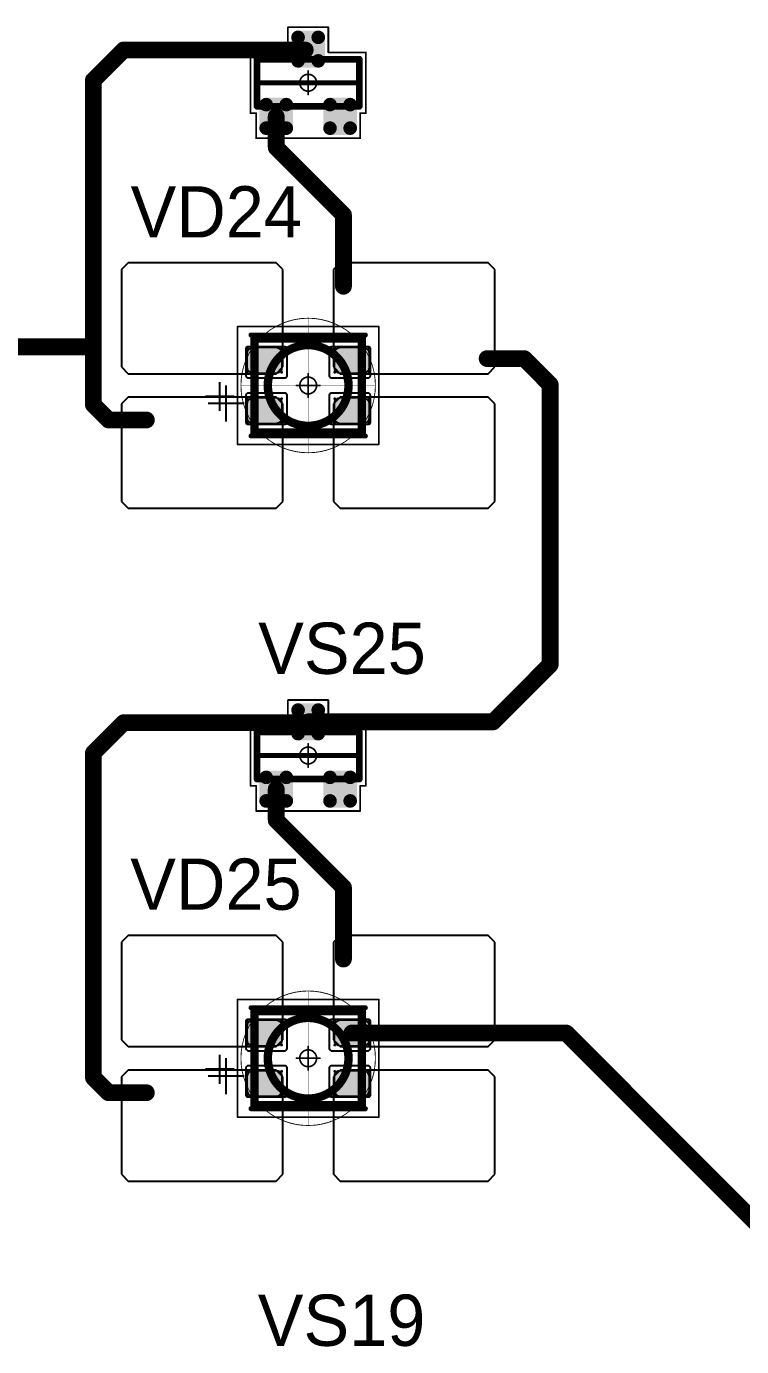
# Model space of a CAD drawing. Header units: millimetres. Extents: x 0 to 400, y 0 to 511.
# Drawn here: x 71.62 to 92.89, y 152.93 to 192.17 of the extents above; entities that cross this region are included whole.
import ezdxf

# ---------------------------------------------------------------- set-up
doc = ezdxf.new("R2010")
doc.units = ezdxf.units.MM
for name, color, linetype in [('Mechanical13', 56, 'Continuous'), ('Mechanical15', 56, 'Continuous'), ('Mechanical2', 216, 'Continuous'), ('TopLayer', 1, 'Continuous'), ('TopOverlay', 2, 'Continuous'), ('TopPaste', 8, 'Continuous'), ('TopSolder', 216, 'Continuous')]:
    doc.layers.add(name, color=color, linetype=linetype)

# ---------------------------------------------------------------- blocks, each defined once
blk = doc.blocks.new('SOT23_572')
at = {"layer": 'Mechanical13', "const_width": 0.2}
for points in [[(-0.7, 1.52), (0.7, 1.52)], [(-0.7, 1.52), (-0.7, -1.52)], [(0.7, 1.52), (0.7, -1.52)], [(-0.7, -1.52), (0.7, -1.52)]]:
    blk.add_lwpolyline(points, dxfattribs=at)
at = {"layer": 'Mechanical13', "const_width": 0.1}
for points in [[(-0.75, 1.52, 1), (-0.65, 1.52, 1)], [(-0.75, 1.52, 1), (-0.65, 1.52, 1)], [(0.65, 1.52, 1), (0.75, 1.52, 1)], [(0.65, 1.52, 1), (0.75, 1.52, 1)], [(-0.75, -1.52, 1), (-0.65, -1.52, 1)], [(-0.75, -1.52, 1), (-0.65, -1.52, 1)], [(0.65, -1.52, 1), (0.75, -1.52, 1)], [(0.65, -1.52, 1), (0.75, -1.52, 1)]]:
    blk.add_lwpolyline(points, format="xyb", close=True, dxfattribs=at)
at = {"layer": 'Mechanical15', "const_width": 0.05}
for points in [[(-1.65, 1.55), (-1.65, -1.55)], [(-1.65, 1.55), (-0.9, 1.55)], [(-0.9, 1.72), (-0.9, 1.55)], [(-0.9, 1.72), (0.9, 1.72)], [(0.9, 1.72), (0.9, 0.6)], [(0.9, 0.6), (1.65, 0.6)], [(1.65, 0.6), (1.65, -0.6)], [(-0.35, 0), (0.35, 0)], [(0, 0.35), (0, -0.35)], [(0.9, -0.6), (1.65, -0.6)], [(0.9, -0.6), (0.9, -1.72)], [(-1.65, -1.55), (-0.9, -1.55)], [(-0.9, -1.55), (-0.9, -1.72)], [(-0.9, -1.72), (0.9, -1.72)]]:
    blk.add_lwpolyline(points, dxfattribs=at)
at = {"layer": 'Mechanical15'}
for points, const_width in [([(-1.662, 1.55, 1), (-1.637, 1.55, 1)], 0.025), ([(-1.662, 1.55, 1), (-1.637, 1.55, 1)], 0.025), ([(-0.913, 1.72, 1), (-0.888, 1.72, 1)], 0.025), ([(-0.913, 1.72, 1), (-0.888, 1.72, 1)], 0.025), ([(-0.913, 1.55, 1), (-0.888, 1.55, 1)], 0.025), ([(-0.913, 1.55, 1), (-0.888, 1.55, 1)], 0.025), ([(0.888, 1.72, 1), (0.913, 1.72, 1)], 0.025), ([(0.888, 1.72, 1), (0.913, 1.72, 1)], 0.025), ([(0.888, 0.6, 1), (0.913, 0.6, 1)], 0.025), ([(0.888, 0.6, 1), (0.913, 0.6, 1)], 0.025), ([(1.637, 0.6, 1), (1.662, 0.6, 1)], 0.025), ([(1.637, 0.6, 1), (1.662, 0.6, 1)], 0.025), ([(-0.362, 0, 1), (-0.337, 0, 1)], 0.025), ([(0.25, 0, 1), (-0.25, 0, 1)], 0.05), ([(-0.262, 0, 1), (-0.238, 0, 1)], 0.025), ([(-0.012, 0.35, 1), (0.012, 0.35, 1)], 0.025), ([(0.238, 0, 1), (0.262, 0, 1)], 0.025), ([(0.337, 0, 1), (0.362, 0, 1)], 0.025), ([(-0.012, -0.35, 1), (0.012, -0.35, 1)], 0.025), ([(0.888, -0.6, 1), (0.913, -0.6, 1)], 0.025), ([(0.888, -0.6, 1), (0.913, -0.6, 1)], 0.025), ([(1.637, -0.6, 1), (1.662, -0.6, 1)], 0.025), ([(1.637, -0.6, 1), (1.662, -0.6, 1)], 0.025), ([(-1.662, -1.55, 1), (-1.637, -1.55, 1)], 0.025), ([(-1.662, -1.55, 1), (-1.637, -1.55, 1)], 0.025), ([(-0.913, -1.55, 1), (-0.888, -1.55, 1)], 0.025), ([(-0.913, -1.55, 1), (-0.888, -1.55, 1)], 0.025), ([(-0.913, -1.72, 1), (-0.888, -1.72, 1)], 0.025), ([(-0.913, -1.72, 1), (-0.888, -1.72, 1)], 0.025), ([(0.888, -1.72, 1), (0.913, -1.72, 1)], 0.025), ([(0.888, -1.72, 1), (0.913, -1.72, 1)], 0.025)]:
    blk.add_lwpolyline(points, format="xyb", close=True, dxfattribs=dict(at, const_width=const_width))
at = {"layer": 'TopLayer', "const_width": 0.1}
for points in [[(-1.4, 1.25, 1), (-1.3, 1.25, 1)], [(-0.7, 1.25, 1), (-0.6, 1.25, 1)], [(-1.4, 0.65, 1), (-1.3, 0.65, 1)], [(-0.7, 0.65, 1), (-0.6, 0.65, 1)], [(0.6, 0.3, 1), (0.7, 0.3, 1)], [(1.3, 0.3, 1), (1.4, 0.3, 1)], [(0.6, -0.3, 1), (0.7, -0.3, 1)], [(1.3, -0.3, 1), (1.4, -0.3, 1)], [(-1.4, -0.65, 1), (-1.3, -0.65, 1)], [(-0.7, -0.65, 1), (-0.6, -0.65, 1)], [(-1.4, -1.25, 1), (-1.3, -1.25, 1)], [(-0.7, -1.25, 1), (-0.6, -1.25, 1)]]:
    blk.add_lwpolyline(points, format="xyb", close=True, dxfattribs=at)
at = {"layer": 'TopLayer'}
for points in [[(-1.45, 1.25), (-1.45, 0.65), (-0.55, 1.25), (-0.55, 0.65)], [(-1.35, 1.35), (-1.35, 0.55), (-0.65, 1.35), (-0.65, 0.55)], [(0.65, 0.4), (0.65, -0.4), (1.35, 0.4), (1.35, -0.4)], [(0.55, 0.3), (0.55, -0.3), (1.45, 0.3), (1.45, -0.3)], [(-1.45, -0.65), (-1.45, -1.25), (-0.55, -0.65), (-0.55, -1.25)], [(-1.35, -0.55), (-1.35, -1.35), (-0.65, -0.55), (-0.65, -1.35)]]:
    blk.add_solid(points, dxfattribs=at)
at = {"layer": 'TopOverlay', "const_width": 0.15}
blk.add_lwpolyline([(0, 1.5), (0, -1.5)], dxfattribs=at)
at = {"layer": 'TopOverlay', "const_width": 0.075}
for points in [[(-0.038, 1.5, 1), (0.038, 1.5, 1)], [(-0.038, -1.5, 1), (0.038, -1.5, 1)]]:
    blk.add_lwpolyline(points, format="xyb", close=True, dxfattribs=at)
at = {"layer": 'TopPaste', "const_width": 0.075}
for points in [[(-1.387, 1.25, 1), (-1.313, 1.25, 1)], [(-0.687, 1.25, 1), (-0.613, 1.25, 1)], [(-1.387, 0.65, 1), (-1.313, 0.65, 1)], [(-0.687, 0.65, 1), (-0.613, 0.65, 1)], [(0.613, 0.3, 1), (0.687, 0.3, 1)], [(1.313, 0.3, 1), (1.387, 0.3, 1)], [(0.613, -0.3, 1), (0.687, -0.3, 1)], [(1.313, -0.3, 1), (1.387, -0.3, 1)], [(-1.387, -0.65, 1), (-1.313, -0.65, 1)], [(-0.687, -0.65, 1), (-0.613, -0.65, 1)], [(-1.387, -1.25, 1), (-1.313, -1.25, 1)], [(-0.687, -1.25, 1), (-0.613, -1.25, 1)]]:
    blk.add_lwpolyline(points, format="xyb", close=True, dxfattribs=at)
at = {"layer": 'TopPaste'}
for points in [[(-1.425, 1.25), (-1.425, 0.65), (-0.575, 1.25), (-0.575, 0.65)], [(-1.35, 1.325), (-1.35, 0.575), (-0.65, 1.325), (-0.65, 0.575)], [(0.575, 0.3), (0.575, -0.3), (1.425, 0.3), (1.425, -0.3)], [(0.65, 0.375), (0.65, -0.375), (1.35, 0.375), (1.35, -0.375)], [(-1.425, -0.65), (-1.425, -1.25), (-0.575, -0.65), (-0.575, -1.25)], [(-1.35, -0.575), (-1.35, -1.325), (-0.65, -0.575), (-0.65, -1.325)]]:
    blk.add_solid(points, dxfattribs=at)
at = {"layer": 'TopSolder', "const_width": 0.202}
for points in [[(-1.451, 1.25, 1), (-1.249, 1.25, 1)], [(-0.751, 1.25, 1), (-0.549, 1.25, 1)], [(-1.451, 0.65, 1), (-1.249, 0.65, 1)], [(-0.751, 0.65, 1), (-0.549, 0.65, 1)], [(0.549, 0.3, 1), (0.751, 0.3, 1)], [(1.249, 0.3, 1), (1.451, 0.3, 1)], [(0.549, -0.3, 1), (0.751, -0.3, 1)], [(1.249, -0.3, 1), (1.451, -0.3, 1)], [(-1.451, -0.65, 1), (-1.249, -0.65, 1)], [(-0.751, -0.65, 1), (-0.549, -0.65, 1)], [(-1.451, -1.25, 1), (-1.249, -1.25, 1)], [(-0.751, -1.25, 1), (-0.549, -1.25, 1)]]:
    blk.add_lwpolyline(points, format="xyb", close=True, dxfattribs=at)
at = {"layer": 'TopSolder'}
for points in [[(-1.552, 1.25), (-1.552, 0.65), (-0.448, 1.25), (-0.448, 0.65)], [(-1.35, 1.452), (-1.35, 0.448), (-0.65, 1.452), (-0.65, 0.448)], [(0.65, 0.502), (0.65, -0.502), (1.35, 0.502), (1.35, -0.502)], [(0.448, 0.3), (0.448, -0.3), (1.552, 0.3), (1.552, -0.3)], [(-1.552, -0.65), (-1.552, -1.25), (-0.448, -0.65), (-0.448, -1.25)], [(-1.35, -0.448), (-1.35, -1.452), (-0.65, -0.448), (-0.65, -1.452)]]:
    blk.add_solid(points, dxfattribs=at)
blk = doc.blocks.new('SOT23_573')
at = {"layer": 'Mechanical13', "const_width": 0.2}
for points in [[(-0.7, 1.52), (0.7, 1.52)], [(-0.7, 1.52), (-0.7, -1.52)], [(0.7, 1.52), (0.7, -1.52)], [(-0.7, -1.52), (0.7, -1.52)]]:
    blk.add_lwpolyline(points, dxfattribs=at)
at = {"layer": 'Mechanical13', "const_width": 0.1}
for points in [[(-0.75, 1.52, 1), (-0.65, 1.52, 1)], [(-0.75, 1.52, 1), (-0.65, 1.52, 1)], [(0.65, 1.52, 1), (0.75, 1.52, 1)], [(0.65, 1.52, 1), (0.75, 1.52, 1)], [(-0.75, -1.52, 1), (-0.65, -1.52, 1)], [(-0.75, -1.52, 1), (-0.65, -1.52, 1)], [(0.65, -1.52, 1), (0.75, -1.52, 1)], [(0.65, -1.52, 1), (0.75, -1.52, 1)]]:
    blk.add_lwpolyline(points, format="xyb", close=True, dxfattribs=at)
at = {"layer": 'Mechanical15', "const_width": 0.05}
for points in [[(-1.65, 1.55), (-1.65, -1.55)], [(-1.65, 1.55), (-0.9, 1.55)], [(-0.9, 1.72), (-0.9, 1.55)], [(-0.9, 1.72), (0.9, 1.72)], [(0.9, 1.72), (0.9, 0.6)], [(0.9, 0.6), (1.65, 0.6)], [(1.65, 0.6), (1.65, -0.6)], [(-0.35, 0), (0.35, 0)], [(0, 0.35), (0, -0.35)], [(0.9, -0.6), (1.65, -0.6)], [(0.9, -0.6), (0.9, -1.72)], [(-1.65, -1.55), (-0.9, -1.55)], [(-0.9, -1.55), (-0.9, -1.72)], [(-0.9, -1.72), (0.9, -1.72)]]:
    blk.add_lwpolyline(points, dxfattribs=at)
at = {"layer": 'Mechanical15'}
for points, const_width in [([(-1.662, 1.55, 1), (-1.637, 1.55, 1)], 0.025), ([(-1.662, 1.55, 1), (-1.637, 1.55, 1)], 0.025), ([(-0.913, 1.72, 1), (-0.888, 1.72, 1)], 0.025), ([(-0.913, 1.72, 1), (-0.888, 1.72, 1)], 0.025), ([(-0.913, 1.55, 1), (-0.888, 1.55, 1)], 0.025), ([(-0.913, 1.55, 1), (-0.888, 1.55, 1)], 0.025), ([(0.888, 1.72, 1), (0.913, 1.72, 1)], 0.025), ([(0.888, 1.72, 1), (0.913, 1.72, 1)], 0.025), ([(0.888, 0.6, 1), (0.913, 0.6, 1)], 0.025), ([(0.888, 0.6, 1), (0.913, 0.6, 1)], 0.025), ([(1.637, 0.6, 1), (1.662, 0.6, 1)], 0.025), ([(1.637, 0.6, 1), (1.662, 0.6, 1)], 0.025), ([(-0.362, 0, 1), (-0.337, 0, 1)], 0.025), ([(0.25, 0, 1), (-0.25, 0, 1)], 0.05), ([(-0.262, 0, 1), (-0.238, 0, 1)], 0.025), ([(-0.012, 0.35, 1), (0.012, 0.35, 1)], 0.025), ([(0.238, 0, 1), (0.262, 0, 1)], 0.025), ([(0.337, 0, 1), (0.362, 0, 1)], 0.025), ([(-0.012, -0.35, 1), (0.012, -0.35, 1)], 0.025), ([(0.888, -0.6, 1), (0.913, -0.6, 1)], 0.025), ([(0.888, -0.6, 1), (0.913, -0.6, 1)], 0.025), ([(1.637, -0.6, 1), (1.662, -0.6, 1)], 0.025), ([(1.637, -0.6, 1), (1.662, -0.6, 1)], 0.025), ([(-1.662, -1.55, 1), (-1.637, -1.55, 1)], 0.025), ([(-1.662, -1.55, 1), (-1.637, -1.55, 1)], 0.025), ([(-0.913, -1.55, 1), (-0.888, -1.55, 1)], 0.025), ([(-0.913, -1.55, 1), (-0.888, -1.55, 1)], 0.025), ([(-0.913, -1.72, 1), (-0.888, -1.72, 1)], 0.025), ([(-0.913, -1.72, 1), (-0.888, -1.72, 1)], 0.025), ([(0.888, -1.72, 1), (0.913, -1.72, 1)], 0.025), ([(0.888, -1.72, 1), (0.913, -1.72, 1)], 0.025)]:
    blk.add_lwpolyline(points, format="xyb", close=True, dxfattribs=dict(at, const_width=const_width))
at = {"layer": 'TopLayer', "const_width": 0.1}
for points in [[(-1.4, 1.25, 1), (-1.3, 1.25, 1)], [(-0.7, 1.25, 1), (-0.6, 1.25, 1)], [(-1.4, 0.65, 1), (-1.3, 0.65, 1)], [(-0.7, 0.65, 1), (-0.6, 0.65, 1)], [(0.6, 0.3, 1), (0.7, 0.3, 1)], [(1.3, 0.3, 1), (1.4, 0.3, 1)], [(0.6, -0.3, 1), (0.7, -0.3, 1)], [(1.3, -0.3, 1), (1.4, -0.3, 1)], [(-1.4, -0.65, 1), (-1.3, -0.65, 1)], [(-0.7, -0.65, 1), (-0.6, -0.65, 1)], [(-1.4, -1.25, 1), (-1.3, -1.25, 1)], [(-0.7, -1.25, 1), (-0.6, -1.25, 1)]]:
    blk.add_lwpolyline(points, format="xyb", close=True, dxfattribs=at)
at = {"layer": 'TopLayer'}
for points in [[(-1.45, 1.25), (-1.45, 0.65), (-0.55, 1.25), (-0.55, 0.65)], [(-1.35, 1.35), (-1.35, 0.55), (-0.65, 1.35), (-0.65, 0.55)], [(0.65, 0.4), (0.65, -0.4), (1.35, 0.4), (1.35, -0.4)], [(0.55, 0.3), (0.55, -0.3), (1.45, 0.3), (1.45, -0.3)], [(-1.45, -0.65), (-1.45, -1.25), (-0.55, -0.65), (-0.55, -1.25)], [(-1.35, -0.55), (-1.35, -1.35), (-0.65, -0.55), (-0.65, -1.35)]]:
    blk.add_solid(points, dxfattribs=at)
at = {"layer": 'TopOverlay', "const_width": 0.15}
blk.add_lwpolyline([(0, 1.5), (0, -1.5)], dxfattribs=at)
at = {"layer": 'TopOverlay', "const_width": 0.075}
for points in [[(-0.038, 1.5, 1), (0.038, 1.5, 1)], [(-0.038, -1.5, 1), (0.038, -1.5, 1)]]:
    blk.add_lwpolyline(points, format="xyb", close=True, dxfattribs=at)
at = {"layer": 'TopPaste', "const_width": 0.075}
for points in [[(-1.387, 1.25, 1), (-1.313, 1.25, 1)], [(-0.687, 1.25, 1), (-0.613, 1.25, 1)], [(-1.387, 0.65, 1), (-1.313, 0.65, 1)], [(-0.687, 0.65, 1), (-0.613, 0.65, 1)], [(0.613, 0.3, 1), (0.687, 0.3, 1)], [(1.313, 0.3, 1), (1.387, 0.3, 1)], [(0.613, -0.3, 1), (0.687, -0.3, 1)], [(1.313, -0.3, 1), (1.387, -0.3, 1)], [(-1.387, -0.65, 1), (-1.313, -0.65, 1)], [(-0.687, -0.65, 1), (-0.613, -0.65, 1)], [(-1.387, -1.25, 1), (-1.313, -1.25, 1)], [(-0.687, -1.25, 1), (-0.613, -1.25, 1)]]:
    blk.add_lwpolyline(points, format="xyb", close=True, dxfattribs=at)
at = {"layer": 'TopPaste'}
for points in [[(-1.425, 1.25), (-1.425, 0.65), (-0.575, 1.25), (-0.575, 0.65)], [(-1.35, 1.325), (-1.35, 0.575), (-0.65, 1.325), (-0.65, 0.575)], [(0.575, 0.3), (0.575, -0.3), (1.425, 0.3), (1.425, -0.3)], [(0.65, 0.375), (0.65, -0.375), (1.35, 0.375), (1.35, -0.375)], [(-1.425, -0.65), (-1.425, -1.25), (-0.575, -0.65), (-0.575, -1.25)], [(-1.35, -0.575), (-1.35, -1.325), (-0.65, -0.575), (-0.65, -1.325)]]:
    blk.add_solid(points, dxfattribs=at)
at = {"layer": 'TopSolder', "const_width": 0.202}
for points in [[(-1.451, 1.25, 1), (-1.249, 1.25, 1)], [(-0.751, 1.25, 1), (-0.549, 1.25, 1)], [(-1.451, 0.65, 1), (-1.249, 0.65, 1)], [(-0.751, 0.65, 1), (-0.549, 0.65, 1)], [(0.549, 0.3, 1), (0.751, 0.3, 1)], [(1.249, 0.3, 1), (1.451, 0.3, 1)], [(0.549, -0.3, 1), (0.751, -0.3, 1)], [(1.249, -0.3, 1), (1.451, -0.3, 1)], [(-1.451, -0.65, 1), (-1.249, -0.65, 1)], [(-0.751, -0.65, 1), (-0.549, -0.65, 1)], [(-1.451, -1.25, 1), (-1.249, -1.25, 1)], [(-0.751, -1.25, 1), (-0.549, -1.25, 1)]]:
    blk.add_lwpolyline(points, format="xyb", close=True, dxfattribs=at)
at = {"layer": 'TopSolder'}
for points in [[(-1.552, 1.25), (-1.552, 0.65), (-0.448, 1.25), (-0.448, 0.65)], [(-1.35, 1.452), (-1.35, 0.448), (-0.65, 1.452), (-0.65, 0.448)], [(0.65, 0.502), (0.65, -0.502), (1.35, 0.502), (1.35, -0.502)], [(0.448, 0.3), (0.448, -0.3), (1.552, 0.3), (1.552, -0.3)], [(-1.552, -0.65), (-1.552, -1.25), (-0.448, -0.65), (-0.448, -1.25)], [(-1.35, -0.448), (-1.35, -1.452), (-0.65, -0.448), (-0.65, -1.452)]]:
    blk.add_solid(points, dxfattribs=at)
blk = doc.blocks.new('E65F_776')
at = {"layer": 'Mechanical13'}
for p, q in [((2.441, 1.071), (2.441, 0)), ((1.905, 0.536), (2.976, 0.536))]:
    blk.add_line(p, q, dxfattribs=at)
at = {"layer": 'Mechanical13', "const_width": 0.25}
for points in [[(-1.6, 1.4), (-1.6, -1.4)], [(1.6, 1.4), (-1.6, 1.4)], [(1.6, 1.4), (1.6, -1.4)], [(1.6, -1.4), (-1.6, -1.4)]]:
    blk.add_lwpolyline(points, dxfattribs=at)
at = {"layer": 'Mechanical13'}
for points, const_width in [([(-1.663, 1.4, 1), (-1.538, 1.4, 1)], 0.125), ([(-1.663, 1.4, 1), (-1.538, 1.4, 1)], 0.125), ([(1.2, 0, 1), (-1.2, 0, 1)], 0.25), ([(1.537, 1.4, 1), (1.662, 1.4, 1)], 0.125), ([(1.537, 1.4, 1), (1.662, 1.4, 1)], 0.125), ([(-1.263, 0, 1), (-1.138, 0, 1)], 0.125), ([(1.137, 0, 1), (1.262, 0, 1)], 0.125), ([(-1.663, -1.4, 1), (-1.538, -1.4, 1)], 0.125), ([(-1.663, -1.4, 1), (-1.538, -1.4, 1)], 0.125), ([(1.537, -1.4, 1), (1.662, -1.4, 1)], 0.125), ([(1.537, -1.4, 1), (1.662, -1.4, 1)], 0.125)]:
    blk.add_lwpolyline(points, format="xyb", close=True, dxfattribs=dict(at, const_width=const_width))
at = {"layer": 'Mechanical15', "const_width": 0.05}
for points in [[(2.1, 1.75), (-2.1, 1.75)], [(-2.1, 1.75), (-2.1, -1.75)], [(2.1, 1.75), (2.1, -1.75)], [(0.35, 0), (-0.35, 0)], [(0.35, 0), (-0.35, 0)], [(0, 0.35), (0, -0.35)], [(0, 0.35), (0, -0.35)], [(2.1, -1.75), (-2.1, -1.75)]]:
    blk.add_lwpolyline(points, dxfattribs=at)
at = {"layer": 'Mechanical15'}
for points, const_width in [([(-2.113, 1.75, 1), (-2.088, 1.75, 1)], 0.025), ([(-2.113, 1.75, 1), (-2.088, 1.75, 1)], 0.025), ([(2.087, 1.75, 1), (2.112, 1.75, 1)], 0.025), ([(2.087, 1.75, 1), (2.112, 1.75, 1)], 0.025), ([(-0.363, 0, 1), (-0.338, 0, 1)], 0.025), ([(-0.363, 0, 1), (-0.338, 0, 1)], 0.025), ([(0.25, 0, 1), (-0.25, 0, 1)], 0.05), ([(0.25, 0, 1), (-0.25, 0, 1)], 0.05), ([(-0.263, 0, 1), (-0.238, 0, 1)], 0.025), ([(-0.263, 0, 1), (-0.238, 0, 1)], 0.025), ([(-0.013, 0.35, 1), (0.012, 0.35, 1)], 0.025), ([(-0.013, 0.35, 1), (0.012, 0.35, 1)], 0.025), ([(0.237, 0, 1), (0.262, 0, 1)], 0.025), ([(0.237, 0, 1), (0.262, 0, 1)], 0.025), ([(0.337, 0, 1), (0.362, 0, 1)], 0.025), ([(0.337, 0, 1), (0.362, 0, 1)], 0.025), ([(-0.013, -0.35, 1), (0.012, -0.35, 1)], 0.025), ([(-0.013, -0.35, 1), (0.012, -0.35, 1)], 0.025), ([(-2.113, -1.75, 1), (-2.088, -1.75, 1)], 0.025), ([(-2.113, -1.75, 1), (-2.088, -1.75, 1)], 0.025), ([(2.087, -1.75, 1), (2.112, -1.75, 1)], 0.025), ([(2.087, -1.75, 1), (2.112, -1.75, 1)], 0.025)]:
    blk.add_lwpolyline(points, format="xyb", close=True, dxfattribs=dict(at, const_width=const_width))
at = {"layer": 'TopLayer'}
for p, q in [((-5.35, 3.65), (-5.55, 3.45)), ((-0.95, 3.65), (-5.35, 3.65)), ((-5.35, 3.65), (-5.35, 3.65)), ((-0.75, 3.45), (-0.95, 3.65)), ((0.95, 3.65), (0.75, 3.45)), ((5.35, 3.65), (0.95, 3.65)), ((0.95, 3.65), (0.95, 3.65)), ((5.55, 3.45), (5.35, 3.65)), ((-5.55, 3.45), (-5.55, 3.45)), ((-5.55, 3.45), (-5.55, 0.55)), ((-0.75, 0.55), (-0.75, 3.45)), ((0.75, 3.45), (0.75, 3.45)), ((0.75, 3.45), (0.75, 0.55)), ((5.55, 0.55), (5.55, 3.45)), ((-5.55, 0.55), (-5.35, 0.35)), ((-0.95, 0.35), (-0.75, 0.55)), ((0.75, 0.55), (0.95, 0.35)), ((5.35, 0.35), (5.55, 0.55)), ((-5.35, 0.35), (-0.95, 0.35)), ((0.95, 0.35), (5.35, 0.35)), ((-5.35, -0.35), (-5.55, -0.55)), ((-0.95, -0.35), (-5.35, -0.35)), ((-5.35, -0.35), (-5.35, -0.35)), ((-0.75, -0.55), (-0.95, -0.35)), ((0.95, -0.35), (0.75, -0.55)), ((5.35, -0.35), (0.95, -0.35)), ((0.95, -0.35), (0.95, -0.35)), ((5.55, -0.55), (5.35, -0.35)), ((-5.55, -0.55), (-5.55, -0.55)), ((-5.55, -0.55), (-5.55, -3.45)), ((-0.75, -3.45), (-0.75, -0.55)), ((0.75, -0.55), (0.75, -0.55)), ((0.75, -0.55), (0.75, -3.45)), ((5.55, -3.45), (5.55, -0.55)), ((-5.55, -3.45), (-5.35, -3.65)), ((-0.95, -3.65), (-0.75, -3.45)), ((0.75, -3.45), (0.95, -3.65)), ((5.35, -3.65), (5.55, -3.45)), ((-5.35, -3.65), (-0.95, -3.65)), ((0.95, -3.65), (5.35, -3.65))]:
    blk.add_line(p, q, dxfattribs=at)
at = {"layer": 'TopLayer', "const_width": 0.04}
for points in [[(-1.83, 1.11, 1), (-1.79, 1.11, 1)], [(-0.81, 1.11, 1), (-0.77, 1.11, 1)], [(0.77, 1.11, 1), (0.81, 1.11, 1)], [(1.79, 1.11, 1), (1.83, 1.11, 1)], [(-1.83, 0.39, 1), (-1.79, 0.39, 1)], [(-0.81, 0.39, 1), (-0.77, 0.39, 1)], [(0.77, 0.39, 1), (0.81, 0.39, 1)], [(1.79, 0.39, 1), (1.83, 0.39, 1)], [(-1.83, -0.39, 1), (-1.79, -0.39, 1)], [(-0.81, -0.39, 1), (-0.77, -0.39, 1)], [(0.77, -0.39, 1), (0.81, -0.39, 1)], [(1.79, -0.39, 1), (1.83, -0.39, 1)], [(-1.83, -1.11, 1), (-1.79, -1.11, 1)], [(-0.81, -1.11, 1), (-0.77, -1.11, 1)], [(0.77, -1.11, 1), (0.81, -1.11, 1)], [(1.79, -1.11, 1), (1.83, -1.11, 1)]]:
    blk.add_lwpolyline(points, format="xyb", close=True, dxfattribs=at)
at = {"layer": 'TopLayer'}
for points in [[(-1.85, 1.11), (-1.85, 0.39), (-0.75, 1.11), (-0.75, 0.39)], [(-1.81, 1.15), (-1.81, 0.35), (-0.79, 1.15), (-0.79, 0.35)], [(0.75, 1.11), (0.75, 0.39), (1.85, 1.11), (1.85, 0.39)], [(0.79, 1.15), (0.79, 0.35), (1.81, 1.15), (1.81, 0.35)], [(-1.85, -0.39), (-1.85, -1.11), (-0.75, -0.39), (-0.75, -1.11)], [(-1.81, -0.35), (-1.81, -1.15), (-0.79, -0.35), (-0.79, -1.15)], [(0.75, -0.39), (0.75, -1.11), (1.85, -0.39), (1.85, -1.11)], [(0.79, -0.35), (0.79, -1.15), (1.81, -0.35), (1.81, -1.15)]]:
    blk.add_solid(points, dxfattribs=at)
at = {"layer": 'TopOverlay'}
for p, q in [((2.628, 0.757), (2.628, -0.1)), ((2.2, 0.328), (3.057, 0.328))]:
    blk.add_line(p, q, dxfattribs=at)
at = {"layer": 'TopOverlay', "const_width": 0.15}
for points in [[(1.7, 1.5), (-1.7, 1.5)], [(1.7, -1.5), (-1.7, -1.5)]]:
    blk.add_lwpolyline(points, dxfattribs=at)
at = {"layer": 'TopOverlay', "const_width": 0.075}
for points in [[(-1.738, 1.5, 1), (-1.663, 1.5, 1)], [(1.662, 1.5, 1), (1.737, 1.5, 1)], [(-1.738, -1.5, 1), (-1.663, -1.5, 1)], [(1.662, -1.5, 1), (1.737, -1.5, 1)]]:
    blk.add_lwpolyline(points, format="xyb", close=True, dxfattribs=at)
at = {"layer": 'TopPaste'}
for p, q in [((-1.814, 1.011), (-1.829, 0.938)), ((-1.829, 0.938), (-1.829, 0.563)), ((-1.773, 1.073), (-1.814, 1.011)), ((-1.711, 1.114), (-1.773, 1.073)), ((-1.638, 1.129), (-1.711, 1.114)), ((-0.963, 1.129), (-1.638, 1.129)), ((-0.889, 1.114), (-0.963, 1.129)), ((-0.827, 1.073), (-0.889, 1.114)), ((-0.786, 1.011), (-0.827, 1.073)), ((-0.771, 0.938), (-0.786, 1.011)), ((-0.771, 0.563), (-0.771, 0.938)), ((0.786, 1.011), (0.771, 0.938)), ((0.771, 0.938), (0.771, 0.563)), ((0.827, 1.073), (0.786, 1.011)), ((0.889, 1.114), (0.827, 1.073)), ((0.962, 1.129), (0.889, 1.114)), ((1.637, 1.129), (0.962, 1.129)), ((1.711, 1.114), (1.637, 1.129)), ((1.773, 1.073), (1.711, 1.114)), ((1.814, 1.011), (1.773, 1.073)), ((1.829, 0.938), (1.814, 1.011)), ((1.829, 0.563), (1.829, 0.938)), ((-1.829, 0.563), (-1.814, 0.489)), ((-1.814, 0.489), (-1.773, 0.427)), ((-1.773, 0.427), (-1.711, 0.386)), ((-0.889, 0.386), (-0.827, 0.427)), ((-0.827, 0.427), (-0.786, 0.489)), ((-0.786, 0.489), (-0.771, 0.563)), ((0.771, 0.563), (0.786, 0.489)), ((0.786, 0.489), (0.827, 0.427)), ((0.827, 0.427), (0.889, 0.386)), ((1.711, 0.386), (1.773, 0.427)), ((1.773, 0.427), (1.814, 0.489)), ((1.814, 0.489), (1.829, 0.563)), ((-1.711, 0.386), (-1.638, 0.371)), ((-1.638, 0.371), (-0.963, 0.371)), ((-0.963, 0.371), (-0.889, 0.386)), ((0.889, 0.386), (0.962, 0.371)), ((0.962, 0.371), (1.637, 0.371)), ((1.637, 0.371), (1.711, 0.386)), ((-1.711, -0.386), (-1.773, -0.427)), ((-1.638, -0.371), (-1.711, -0.386)), ((-0.963, -0.371), (-1.638, -0.371)), ((-0.889, -0.386), (-0.963, -0.371)), ((-0.827, -0.427), (-0.889, -0.386)), ((0.889, -0.386), (0.827, -0.427)), ((0.962, -0.371), (0.889, -0.386)), ((1.637, -0.371), (0.962, -0.371)), ((1.711, -0.386), (1.637, -0.371)), ((1.773, -0.427), (1.711, -0.386)), ((-1.814, -0.489), (-1.829, -0.563)), ((-1.829, -0.563), (-1.829, -0.938)), ((-1.773, -0.427), (-1.814, -0.489)), ((-0.786, -0.489), (-0.827, -0.427)), ((-0.771, -0.563), (-0.786, -0.489)), ((-0.771, -0.938), (-0.771, -0.563)), ((0.786, -0.489), (0.771, -0.563)), ((0.771, -0.563), (0.771, -0.938)), ((0.827, -0.427), (0.786, -0.489)), ((1.814, -0.489), (1.773, -0.427)), ((1.829, -0.563), (1.814, -0.489)), ((1.829, -0.938), (1.829, -0.563)), ((-1.829, -0.938), (-1.814, -1.011)), ((-1.814, -1.011), (-1.773, -1.073)), ((-1.773, -1.073), (-1.711, -1.114)), ((-1.711, -1.114), (-1.638, -1.129)), ((-1.638, -1.129), (-0.963, -1.129)), ((-0.963, -1.129), (-0.889, -1.114)), ((-0.889, -1.114), (-0.827, -1.073)), ((-0.827, -1.073), (-0.786, -1.011)), ((-0.786, -1.011), (-0.771, -0.938)), ((0.771, -0.938), (0.786, -1.011)), ((0.786, -1.011), (0.827, -1.073)), ((0.827, -1.073), (0.889, -1.114)), ((0.889, -1.114), (0.962, -1.129)), ((0.962, -1.129), (1.637, -1.129)), ((1.637, -1.129), (1.711, -1.114)), ((1.711, -1.114), (1.773, -1.073)), ((1.773, -1.073), (1.814, -1.011)), ((1.814, -1.011), (1.829, -0.938))]:
    blk.add_line(p, q, dxfattribs=at)
at = {"layer": 'TopSolder'}
for p, q in [((-1.842, 1.129), (-1.85, 1.111)), ((-1.85, 1.111), (-1.85, 1.101)), ((-1.85, 1.101), (-1.85, 1.101)), ((-1.85, 1.101), (-1.85, 0.301)), ((-1.828, 1.143), (-1.842, 1.129)), ((-1.81, 1.151), (-1.828, 1.143)), ((-1.8, 1.151), (-1.81, 1.151)), ((-0.7, 1.151), (-1.8, 1.151)), ((-0.685, 1.151), (-0.7, 1.151)), ((-0.7, 1.151), (-0.7, 1.151)), ((-0.658, 1.139), (-0.685, 1.151)), ((-0.636, 1.118), (-0.658, 1.139)), ((-0.625, 1.09), (-0.636, 1.118)), ((-0.625, 1.076), (-0.625, 1.09)), ((-0.625, 0.301), (-0.625, 1.076)), ((0.636, 1.118), (0.625, 1.09)), ((0.625, 1.09), (0.625, 1.076)), ((0.625, 1.076), (0.625, 1.076)), ((0.625, 1.076), (0.625, 0.301)), ((0.657, 1.139), (0.636, 1.118)), ((0.685, 1.151), (0.657, 1.139)), ((0.7, 1.151), (0.685, 1.151)), ((1.8, 1.151), (0.7, 1.151)), ((1.81, 1.151), (1.8, 1.151)), ((1.8, 1.151), (1.8, 1.151)), ((1.828, 1.143), (1.81, 1.151)), ((1.842, 1.129), (1.828, 1.143)), ((1.85, 1.111), (1.842, 1.129)), ((1.85, 1.101), (1.85, 1.111)), ((1.85, 0.301), (1.85, 1.101)), ((-1.85, 0.301), (-1.85, 0.286)), ((-1.85, 0.286), (-1.839, 0.258)), ((-1.839, 0.258), (-1.818, 0.237)), ((-1.818, 0.237), (-1.79, 0.226)), ((-1.79, 0.226), (-1.775, 0.226)), ((-1.775, 0.226), (-1.775, 0.226)), ((-1.775, 0.226), (-0.7, 0.226)), ((-0.7, 0.226), (-0.685, 0.226)), ((-0.685, 0.226), (-0.658, 0.237)), ((-0.658, 0.237), (-0.636, 0.258)), ((-0.636, 0.258), (-0.625, 0.286)), ((-0.625, 0.286), (-0.625, 0.301)), ((-0.625, 0.301), (-0.625, 0.301)), ((0.625, 0.301), (0.625, 0.286)), ((0.625, 0.286), (0.636, 0.258)), ((0.636, 0.258), (0.657, 0.237)), ((0.657, 0.237), (0.685, 0.226)), ((0.685, 0.226), (0.7, 0.226)), ((0.7, 0.226), (0.7, 0.226)), ((0.7, 0.226), (1.775, 0.226)), ((1.775, 0.226), (1.79, 0.226)), ((1.79, 0.226), (1.817, 0.237)), ((1.817, 0.237), (1.839, 0.258)), ((1.839, 0.258), (1.85, 0.286)), ((1.85, 0.286), (1.85, 0.301)), ((1.85, 0.301), (1.85, 0.301)), ((-1.839, -0.257), (-1.85, -0.285)), ((-1.85, -0.285), (-1.85, -0.299)), ((-1.85, -0.299), (-1.85, -0.299)), ((-1.85, -0.299), (-1.85, -1.099)), ((-1.818, -0.236), (-1.839, -0.257)), ((-1.79, -0.224), (-1.818, -0.236)), ((-1.775, -0.224), (-1.79, -0.224)), ((-0.7, -0.224), (-1.775, -0.224)), ((-0.685, -0.224), (-0.7, -0.224)), ((-0.7, -0.224), (-0.7, -0.224)), ((-0.658, -0.236), (-0.685, -0.224)), ((-0.636, -0.257), (-0.658, -0.236)), ((-0.625, -0.285), (-0.636, -0.257)), ((-0.625, -0.299), (-0.625, -0.285)), ((-0.625, -1.074), (-0.625, -0.299)), ((0.636, -0.257), (0.625, -0.285)), ((0.625, -0.285), (0.625, -0.299)), ((0.625, -0.299), (0.625, -0.299)), ((0.625, -0.299), (0.625, -1.074)), ((0.657, -0.236), (0.636, -0.257)), ((0.685, -0.224), (0.657, -0.236)), ((0.7, -0.224), (0.685, -0.224)), ((1.775, -0.224), (0.7, -0.224)), ((1.79, -0.224), (1.775, -0.224)), ((1.775, -0.224), (1.775, -0.224)), ((1.817, -0.236), (1.79, -0.224)), ((1.839, -0.257), (1.817, -0.236)), ((1.85, -0.285), (1.839, -0.257)), ((1.85, -0.299), (1.85, -0.285)), ((1.85, -1.099), (1.85, -0.299)), ((-1.85, -1.099), (-1.85, -1.109)), ((-1.85, -1.109), (-1.842, -1.128)), ((-1.842, -1.128), (-1.828, -1.142)), ((-1.828, -1.142), (-1.81, -1.149)), ((-1.81, -1.149), (-1.8, -1.149)), ((-1.8, -1.149), (-0.7, -1.149)), ((-1.8, -1.149), (-1.8, -1.149)), ((-0.7, -1.149), (-0.685, -1.149)), ((-0.685, -1.149), (-0.658, -1.138)), ((-0.658, -1.138), (-0.636, -1.117)), ((-0.636, -1.117), (-0.625, -1.089)), ((-0.625, -1.089), (-0.625, -1.074)), ((-0.625, -1.074), (-0.625, -1.074)), ((0.625, -1.074), (0.625, -1.089)), ((0.625, -1.089), (0.636, -1.117)), ((0.636, -1.117), (0.657, -1.138)), ((0.657, -1.138), (0.685, -1.149)), ((0.685, -1.149), (0.7, -1.149)), ((0.7, -1.149), (1.8, -1.149)), ((0.7, -1.149), (0.7, -1.149)), ((1.8, -1.149), (1.81, -1.149)), ((1.81, -1.149), (1.828, -1.142)), ((1.828, -1.142), (1.842, -1.128)), ((1.842, -1.128), (1.85, -1.109)), ((1.85, -1.109), (1.85, -1.099)), ((1.85, -1.099), (1.85, -1.099))]:
    blk.add_line(p, q, dxfattribs=at)
blk = doc.blocks.new('E65F_777')
at = {"layer": 'Mechanical13'}
for p, q in [((2.441, 1.071), (2.441, 0)), ((1.905, 0.536), (2.976, 0.536))]:
    blk.add_line(p, q, dxfattribs=at)
at = {"layer": 'Mechanical13', "const_width": 0.25}
for points in [[(-1.6, 1.4), (-1.6, -1.4)], [(1.6, 1.4), (-1.6, 1.4)], [(1.6, 1.4), (1.6, -1.4)], [(1.6, -1.4), (-1.6, -1.4)]]:
    blk.add_lwpolyline(points, dxfattribs=at)
at = {"layer": 'Mechanical13'}
for points, const_width in [([(-1.663, 1.4, 1), (-1.538, 1.4, 1)], 0.125), ([(-1.663, 1.4, 1), (-1.538, 1.4, 1)], 0.125), ([(1.2, 0, 1), (-1.2, 0, 1)], 0.25), ([(1.537, 1.4, 1), (1.662, 1.4, 1)], 0.125), ([(1.537, 1.4, 1), (1.662, 1.4, 1)], 0.125), ([(-1.263, 0, 1), (-1.138, 0, 1)], 0.125), ([(1.137, 0, 1), (1.262, 0, 1)], 0.125), ([(-1.663, -1.4, 1), (-1.538, -1.4, 1)], 0.125), ([(-1.663, -1.4, 1), (-1.538, -1.4, 1)], 0.125), ([(1.537, -1.4, 1), (1.662, -1.4, 1)], 0.125), ([(1.537, -1.4, 1), (1.662, -1.4, 1)], 0.125)]:
    blk.add_lwpolyline(points, format="xyb", close=True, dxfattribs=dict(at, const_width=const_width))
at = {"layer": 'Mechanical15', "const_width": 0.05}
for points in [[(2.1, 1.75), (-2.1, 1.75)], [(-2.1, 1.75), (-2.1, -1.75)], [(2.1, 1.75), (2.1, -1.75)], [(0.35, 0), (-0.35, 0)], [(0.35, 0), (-0.35, 0)], [(0, 0.35), (0, -0.35)], [(0, 0.35), (0, -0.35)], [(2.1, -1.75), (-2.1, -1.75)]]:
    blk.add_lwpolyline(points, dxfattribs=at)
at = {"layer": 'Mechanical15'}
for points, const_width in [([(-2.113, 1.75, 1), (-2.088, 1.75, 1)], 0.025), ([(-2.113, 1.75, 1), (-2.088, 1.75, 1)], 0.025), ([(2.087, 1.75, 1), (2.112, 1.75, 1)], 0.025), ([(2.087, 1.75, 1), (2.112, 1.75, 1)], 0.025), ([(-0.363, 0, 1), (-0.338, 0, 1)], 0.025), ([(-0.363, 0, 1), (-0.338, 0, 1)], 0.025), ([(0.25, 0, 1), (-0.25, 0, 1)], 0.05), ([(0.25, 0, 1), (-0.25, 0, 1)], 0.05), ([(-0.263, 0, 1), (-0.238, 0, 1)], 0.025), ([(-0.263, 0, 1), (-0.238, 0, 1)], 0.025), ([(-0.013, 0.35, 1), (0.012, 0.35, 1)], 0.025), ([(-0.013, 0.35, 1), (0.012, 0.35, 1)], 0.025), ([(0.237, 0, 1), (0.262, 0, 1)], 0.025), ([(0.237, 0, 1), (0.262, 0, 1)], 0.025), ([(0.337, 0, 1), (0.362, 0, 1)], 0.025), ([(0.337, 0, 1), (0.362, 0, 1)], 0.025), ([(-0.013, -0.35, 1), (0.012, -0.35, 1)], 0.025), ([(-0.013, -0.35, 1), (0.012, -0.35, 1)], 0.025), ([(-2.113, -1.75, 1), (-2.088, -1.75, 1)], 0.025), ([(-2.113, -1.75, 1), (-2.088, -1.75, 1)], 0.025), ([(2.087, -1.75, 1), (2.112, -1.75, 1)], 0.025), ([(2.087, -1.75, 1), (2.112, -1.75, 1)], 0.025)]:
    blk.add_lwpolyline(points, format="xyb", close=True, dxfattribs=dict(at, const_width=const_width))
at = {"layer": 'TopLayer'}
for p, q in [((-5.35, 3.65), (-5.55, 3.45)), ((-0.95, 3.65), (-5.35, 3.65)), ((-5.35, 3.65), (-5.35, 3.65)), ((-0.75, 3.45), (-0.95, 3.65)), ((0.95, 3.65), (0.75, 3.45)), ((5.35, 3.65), (0.95, 3.65)), ((0.95, 3.65), (0.95, 3.65)), ((5.55, 3.45), (5.35, 3.65)), ((-5.55, 3.45), (-5.55, 3.45)), ((-5.55, 3.45), (-5.55, 0.55)), ((-0.75, 0.55), (-0.75, 3.45)), ((0.75, 3.45), (0.75, 3.45)), ((0.75, 3.45), (0.75, 0.55)), ((5.55, 0.55), (5.55, 3.45)), ((-5.55, 0.55), (-5.35, 0.35)), ((-0.95, 0.35), (-0.75, 0.55)), ((0.75, 0.55), (0.95, 0.35)), ((5.35, 0.35), (5.55, 0.55)), ((-5.35, 0.35), (-0.95, 0.35)), ((0.95, 0.35), (5.35, 0.35)), ((-5.35, -0.35), (-5.55, -0.55)), ((-0.95, -0.35), (-5.35, -0.35)), ((-5.35, -0.35), (-5.35, -0.35)), ((-0.75, -0.55), (-0.95, -0.35)), ((0.95, -0.35), (0.75, -0.55)), ((5.35, -0.35), (0.95, -0.35)), ((0.95, -0.35), (0.95, -0.35)), ((5.55, -0.55), (5.35, -0.35)), ((-5.55, -0.55), (-5.55, -0.55)), ((-5.55, -0.55), (-5.55, -3.45)), ((-0.75, -3.45), (-0.75, -0.55)), ((0.75, -0.55), (0.75, -0.55)), ((0.75, -0.55), (0.75, -3.45)), ((5.55, -3.45), (5.55, -0.55)), ((-5.55, -3.45), (-5.35, -3.65)), ((-0.95, -3.65), (-0.75, -3.45)), ((0.75, -3.45), (0.95, -3.65)), ((5.35, -3.65), (5.55, -3.45)), ((-5.35, -3.65), (-0.95, -3.65)), ((0.95, -3.65), (5.35, -3.65))]:
    blk.add_line(p, q, dxfattribs=at)
at = {"layer": 'TopLayer', "const_width": 0.04}
for points in [[(-1.83, 1.11, 1), (-1.79, 1.11, 1)], [(-0.81, 1.11, 1), (-0.77, 1.11, 1)], [(0.77, 1.11, 1), (0.81, 1.11, 1)], [(1.79, 1.11, 1), (1.83, 1.11, 1)], [(-1.83, 0.39, 1), (-1.79, 0.39, 1)], [(-0.81, 0.39, 1), (-0.77, 0.39, 1)], [(0.77, 0.39, 1), (0.81, 0.39, 1)], [(1.79, 0.39, 1), (1.83, 0.39, 1)], [(-1.83, -0.39, 1), (-1.79, -0.39, 1)], [(-0.81, -0.39, 1), (-0.77, -0.39, 1)], [(0.77, -0.39, 1), (0.81, -0.39, 1)], [(1.79, -0.39, 1), (1.83, -0.39, 1)], [(-1.83, -1.11, 1), (-1.79, -1.11, 1)], [(-0.81, -1.11, 1), (-0.77, -1.11, 1)], [(0.77, -1.11, 1), (0.81, -1.11, 1)], [(1.79, -1.11, 1), (1.83, -1.11, 1)]]:
    blk.add_lwpolyline(points, format="xyb", close=True, dxfattribs=at)
at = {"layer": 'TopLayer'}
for points in [[(-1.85, 1.11), (-1.85, 0.39), (-0.75, 1.11), (-0.75, 0.39)], [(-1.81, 1.15), (-1.81, 0.35), (-0.79, 1.15), (-0.79, 0.35)], [(0.75, 1.11), (0.75, 0.39), (1.85, 1.11), (1.85, 0.39)], [(0.79, 1.15), (0.79, 0.35), (1.81, 1.15), (1.81, 0.35)], [(-1.85, -0.39), (-1.85, -1.11), (-0.75, -0.39), (-0.75, -1.11)], [(-1.81, -0.35), (-1.81, -1.15), (-0.79, -0.35), (-0.79, -1.15)], [(0.75, -0.39), (0.75, -1.11), (1.85, -0.39), (1.85, -1.11)], [(0.79, -0.35), (0.79, -1.15), (1.81, -0.35), (1.81, -1.15)]]:
    blk.add_solid(points, dxfattribs=at)
at = {"layer": 'TopOverlay'}
for p, q in [((2.628, 0.757), (2.628, -0.1)), ((2.2, 0.328), (3.057, 0.328))]:
    blk.add_line(p, q, dxfattribs=at)
at = {"layer": 'TopOverlay', "const_width": 0.15}
for points in [[(1.7, 1.5), (-1.7, 1.5)], [(1.7, -1.5), (-1.7, -1.5)]]:
    blk.add_lwpolyline(points, dxfattribs=at)
at = {"layer": 'TopOverlay', "const_width": 0.075}
for points in [[(-1.738, 1.5, 1), (-1.663, 1.5, 1)], [(1.662, 1.5, 1), (1.737, 1.5, 1)], [(-1.738, -1.5, 1), (-1.663, -1.5, 1)], [(1.662, -1.5, 1), (1.737, -1.5, 1)]]:
    blk.add_lwpolyline(points, format="xyb", close=True, dxfattribs=at)
at = {"layer": 'TopPaste'}
for p, q in [((-1.814, 1.011), (-1.829, 0.938)), ((-1.829, 0.938), (-1.829, 0.563)), ((-1.773, 1.073), (-1.814, 1.011)), ((-1.711, 1.114), (-1.773, 1.073)), ((-1.638, 1.129), (-1.711, 1.114)), ((-0.963, 1.129), (-1.638, 1.129)), ((-0.889, 1.114), (-0.963, 1.129)), ((-0.827, 1.073), (-0.889, 1.114)), ((-0.786, 1.011), (-0.827, 1.073)), ((-0.771, 0.938), (-0.786, 1.011)), ((-0.771, 0.563), (-0.771, 0.938)), ((0.786, 1.011), (0.771, 0.938)), ((0.771, 0.938), (0.771, 0.563)), ((0.827, 1.073), (0.786, 1.011)), ((0.889, 1.114), (0.827, 1.073)), ((0.962, 1.129), (0.889, 1.114)), ((1.637, 1.129), (0.962, 1.129)), ((1.711, 1.114), (1.637, 1.129)), ((1.773, 1.073), (1.711, 1.114)), ((1.814, 1.011), (1.773, 1.073)), ((1.829, 0.938), (1.814, 1.011)), ((1.829, 0.563), (1.829, 0.938)), ((-1.829, 0.563), (-1.814, 0.489)), ((-1.814, 0.489), (-1.773, 0.427)), ((-1.773, 0.427), (-1.711, 0.386)), ((-0.889, 0.386), (-0.827, 0.427)), ((-0.827, 0.427), (-0.786, 0.489)), ((-0.786, 0.489), (-0.771, 0.563)), ((0.771, 0.563), (0.786, 0.489)), ((0.786, 0.489), (0.827, 0.427)), ((0.827, 0.427), (0.889, 0.386)), ((1.711, 0.386), (1.773, 0.427)), ((1.773, 0.427), (1.814, 0.489)), ((1.814, 0.489), (1.829, 0.563)), ((-1.711, 0.386), (-1.638, 0.371)), ((-1.638, 0.371), (-0.963, 0.371)), ((-0.963, 0.371), (-0.889, 0.386)), ((0.889, 0.386), (0.962, 0.371)), ((0.962, 0.371), (1.637, 0.371)), ((1.637, 0.371), (1.711, 0.386)), ((-1.711, -0.386), (-1.773, -0.427)), ((-1.638, -0.371), (-1.711, -0.386)), ((-0.963, -0.371), (-1.638, -0.371)), ((-0.889, -0.386), (-0.963, -0.371)), ((-0.827, -0.427), (-0.889, -0.386)), ((0.889, -0.386), (0.827, -0.427)), ((0.962, -0.371), (0.889, -0.386)), ((1.637, -0.371), (0.962, -0.371)), ((1.711, -0.386), (1.637, -0.371)), ((1.773, -0.427), (1.711, -0.386)), ((-1.814, -0.489), (-1.829, -0.563)), ((-1.829, -0.563), (-1.829, -0.938)), ((-1.773, -0.427), (-1.814, -0.489)), ((-0.786, -0.489), (-0.827, -0.427)), ((-0.771, -0.563), (-0.786, -0.489)), ((-0.771, -0.938), (-0.771, -0.563)), ((0.786, -0.489), (0.771, -0.563)), ((0.771, -0.563), (0.771, -0.938)), ((0.827, -0.427), (0.786, -0.489)), ((1.814, -0.489), (1.773, -0.427)), ((1.829, -0.563), (1.814, -0.489)), ((1.829, -0.938), (1.829, -0.563)), ((-1.829, -0.938), (-1.814, -1.011)), ((-1.814, -1.011), (-1.773, -1.073)), ((-1.773, -1.073), (-1.711, -1.114)), ((-1.711, -1.114), (-1.638, -1.129)), ((-1.638, -1.129), (-0.963, -1.129)), ((-0.963, -1.129), (-0.889, -1.114)), ((-0.889, -1.114), (-0.827, -1.073)), ((-0.827, -1.073), (-0.786, -1.011)), ((-0.786, -1.011), (-0.771, -0.938)), ((0.771, -0.938), (0.786, -1.011)), ((0.786, -1.011), (0.827, -1.073)), ((0.827, -1.073), (0.889, -1.114)), ((0.889, -1.114), (0.962, -1.129)), ((0.962, -1.129), (1.637, -1.129)), ((1.637, -1.129), (1.711, -1.114)), ((1.711, -1.114), (1.773, -1.073)), ((1.773, -1.073), (1.814, -1.011)), ((1.814, -1.011), (1.829, -0.938))]:
    blk.add_line(p, q, dxfattribs=at)
at = {"layer": 'TopSolder'}
for p, q in [((-1.842, 1.129), (-1.85, 1.111)), ((-1.85, 1.111), (-1.85, 1.101)), ((-1.85, 1.101), (-1.85, 1.101)), ((-1.85, 1.101), (-1.85, 0.301)), ((-1.828, 1.143), (-1.842, 1.129)), ((-1.81, 1.151), (-1.828, 1.143)), ((-1.8, 1.151), (-1.81, 1.151)), ((-0.7, 1.151), (-1.8, 1.151)), ((-0.685, 1.151), (-0.7, 1.151)), ((-0.7, 1.151), (-0.7, 1.151)), ((-0.658, 1.139), (-0.685, 1.151)), ((-0.636, 1.118), (-0.658, 1.139)), ((-0.625, 1.09), (-0.636, 1.118)), ((-0.625, 1.076), (-0.625, 1.09)), ((-0.625, 0.301), (-0.625, 1.076)), ((0.636, 1.118), (0.625, 1.09)), ((0.625, 1.09), (0.625, 1.076)), ((0.625, 1.076), (0.625, 1.076)), ((0.625, 1.076), (0.625, 0.301)), ((0.657, 1.139), (0.636, 1.118)), ((0.685, 1.151), (0.657, 1.139)), ((0.7, 1.151), (0.685, 1.151)), ((1.8, 1.151), (0.7, 1.151)), ((1.81, 1.151), (1.8, 1.151)), ((1.8, 1.151), (1.8, 1.151)), ((1.828, 1.143), (1.81, 1.151)), ((1.842, 1.129), (1.828, 1.143)), ((1.85, 1.111), (1.842, 1.129)), ((1.85, 1.101), (1.85, 1.111)), ((1.85, 0.301), (1.85, 1.101)), ((-1.85, 0.301), (-1.85, 0.286)), ((-1.85, 0.286), (-1.839, 0.258)), ((-1.839, 0.258), (-1.818, 0.237)), ((-1.818, 0.237), (-1.79, 0.226)), ((-1.79, 0.226), (-1.775, 0.226)), ((-1.775, 0.226), (-1.775, 0.226)), ((-1.775, 0.226), (-0.7, 0.226)), ((-0.7, 0.226), (-0.685, 0.226)), ((-0.685, 0.226), (-0.658, 0.237)), ((-0.658, 0.237), (-0.636, 0.258)), ((-0.636, 0.258), (-0.625, 0.286)), ((-0.625, 0.286), (-0.625, 0.301)), ((-0.625, 0.301), (-0.625, 0.301)), ((0.625, 0.301), (0.625, 0.286)), ((0.625, 0.286), (0.636, 0.258)), ((0.636, 0.258), (0.657, 0.237)), ((0.657, 0.237), (0.685, 0.226)), ((0.685, 0.226), (0.7, 0.226)), ((0.7, 0.226), (0.7, 0.226)), ((0.7, 0.226), (1.775, 0.226)), ((1.775, 0.226), (1.79, 0.226)), ((1.79, 0.226), (1.817, 0.237)), ((1.817, 0.237), (1.839, 0.258)), ((1.839, 0.258), (1.85, 0.286)), ((1.85, 0.286), (1.85, 0.301)), ((1.85, 0.301), (1.85, 0.301)), ((-1.839, -0.257), (-1.85, -0.285)), ((-1.85, -0.285), (-1.85, -0.299)), ((-1.85, -0.299), (-1.85, -0.299)), ((-1.85, -0.299), (-1.85, -1.099)), ((-1.818, -0.236), (-1.839, -0.257)), ((-1.79, -0.224), (-1.818, -0.236)), ((-1.775, -0.224), (-1.79, -0.224)), ((-0.7, -0.224), (-1.775, -0.224)), ((-0.685, -0.224), (-0.7, -0.224)), ((-0.7, -0.224), (-0.7, -0.224)), ((-0.658, -0.236), (-0.685, -0.224)), ((-0.636, -0.257), (-0.658, -0.236)), ((-0.625, -0.285), (-0.636, -0.257)), ((-0.625, -0.299), (-0.625, -0.285)), ((-0.625, -1.074), (-0.625, -0.299)), ((0.636, -0.257), (0.625, -0.285)), ((0.625, -0.285), (0.625, -0.299)), ((0.625, -0.299), (0.625, -0.299)), ((0.625, -0.299), (0.625, -1.074)), ((0.657, -0.236), (0.636, -0.257)), ((0.685, -0.224), (0.657, -0.236)), ((0.7, -0.224), (0.685, -0.224)), ((1.775, -0.224), (0.7, -0.224)), ((1.79, -0.224), (1.775, -0.224)), ((1.775, -0.224), (1.775, -0.224)), ((1.817, -0.236), (1.79, -0.224)), ((1.839, -0.257), (1.817, -0.236)), ((1.85, -0.285), (1.839, -0.257)), ((1.85, -0.299), (1.85, -0.285)), ((1.85, -1.099), (1.85, -0.299)), ((-1.85, -1.099), (-1.85, -1.109)), ((-1.85, -1.109), (-1.842, -1.128)), ((-1.842, -1.128), (-1.828, -1.142)), ((-1.828, -1.142), (-1.81, -1.149)), ((-1.81, -1.149), (-1.8, -1.149)), ((-1.8, -1.149), (-0.7, -1.149)), ((-1.8, -1.149), (-1.8, -1.149)), ((-0.7, -1.149), (-0.685, -1.149)), ((-0.685, -1.149), (-0.658, -1.138)), ((-0.658, -1.138), (-0.636, -1.117)), ((-0.636, -1.117), (-0.625, -1.089)), ((-0.625, -1.089), (-0.625, -1.074)), ((-0.625, -1.074), (-0.625, -1.074)), ((0.625, -1.074), (0.625, -1.089)), ((0.625, -1.089), (0.636, -1.117)), ((0.636, -1.117), (0.657, -1.138)), ((0.657, -1.138), (0.685, -1.149)), ((0.685, -1.149), (0.7, -1.149)), ((0.7, -1.149), (1.8, -1.149)), ((0.7, -1.149), (0.7, -1.149)), ((1.8, -1.149), (1.81, -1.149)), ((1.81, -1.149), (1.828, -1.142)), ((1.828, -1.142), (1.842, -1.128)), ((1.842, -1.128), (1.85, -1.109)), ((1.85, -1.109), (1.85, -1.099)), ((1.85, -1.099), (1.85, -1.099))]:
    blk.add_line(p, q, dxfattribs=at)

msp = doc.modelspace()

# ---------------------------------------------------------------- linework, layer by layer
at = {"layer": 'Mechanical2'}
for points, const_width in [([(82, 181.5, 1), (78, 181.5, 1)], 0.0254), ([(80, 183.5, 1), (80, 183.5, 1)], 0.0005), ([(77.994, 181.5, 1), (78.006, 181.5, 1)], 0.0127), ([(78, 181.5, 1), (78, 181.5, 1)], 0.0005), ([(81.994, 181.5, 1), (82.006, 181.5, 1)], 0.0127), ([(82, 181.5, 1), (82, 181.5, 1)], 0.0005), ([(80, 179.5, 1), (80, 179.5, 1)], 0.0005), ([(82, 161.5, 1), (78, 161.5, 1)], 0.0254), ([(80, 163.5, 1), (80, 163.5, 1)], 0.0005), ([(77.994, 161.5, 1), (78.006, 161.5, 1)], 0.0127), ([(78, 161.5, 1), (78, 161.5, 1)], 0.0005), ([(81.994, 161.5, 1), (82.006, 161.5, 1)], 0.0127), ([(82, 161.5, 1), (82, 161.5, 1)], 0.0005), ([(80, 159.5, 1), (80, 159.5, 1)], 0.0005)]:
    msp.add_lwpolyline(points, format="xyb", close=True, dxfattribs=dict(at, const_width=const_width))
at = {"layer": 'Mechanical2', "const_width": 0.001}
for points in [[(80, 179.5), (80, 183.5)], [(78, 181.5), (82, 181.5)], [(80, 159.5), (80, 163.5)], [(78, 161.5), (82, 161.5)]]:
    msp.add_lwpolyline(points, dxfattribs=at)
at = {"layer": 'TopLayer', "const_width": 0.5}
for points in [[(73.612, 190.575), (74.512, 191.475)], [(74.512, 191.475), (79.912, 191.475)], [(73.612, 182.65), (73.612, 190.575)], [(79.05, 188.575), (79.05, 189.5)], [(79.05, 188.575), (81.05, 186.575)], [(81.05, 184.45), (81.05, 186.575)], [(61.85, 182.65), (73.612, 182.65)], [(73.612, 180.925), (73.612, 182.65)], [(85.325, 182.3), (86.425, 182.3)], [(86.425, 182.3), (87.2, 181.525)], [(87.2, 173.2), (87.2, 181.525)], [(73.612, 180.925), (74.062, 180.475)], [(74.062, 180.475), (75.187, 180.475)], [(85.5, 171.5), (87.2, 173.2)], [(73.612, 170.575), (74.512, 171.475)], [(74.512, 171.475), (79.912, 171.475)], [(80, 171.5), (85.5, 171.5)], [(73.612, 160.925), (73.612, 170.575)], [(79.05, 168.575), (79.05, 169.5)], [(79.05, 168.575), (81.05, 166.575)], [(81.05, 164.45), (81.05, 166.575)], [(81.3, 162.25), (87.675, 162.25)], [(87.675, 162.25), (94.475, 155.45)], [(73.612, 160.925), (74.062, 160.475)], [(74.062, 160.475), (75.187, 160.475)]]:
    msp.add_lwpolyline(points, dxfattribs=at)
at = {"layer": 'TopLayer', "const_width": 0.25}
for points in [[(74.387, 191.475, 1), (74.637, 191.475, 1)], [(74.387, 191.475, 1), (74.637, 191.475, 1)], [(79.787, 191.475, 1), (80.037, 191.475, 1)], [(73.487, 190.575, 1), (73.737, 190.575, 1)], [(73.487, 190.575, 1), (73.737, 190.575, 1)], [(78.925, 189.5, 1), (79.175, 189.5, 1)], [(78.925, 188.575, 1), (79.175, 188.575, 1)], [(78.925, 188.575, 1), (79.175, 188.575, 1)], [(80.925, 186.575, 1), (81.175, 186.575, 1)], [(80.925, 186.575, 1), (81.175, 186.575, 1)], [(80.925, 184.45, 1), (81.175, 184.45, 1)], [(73.487, 182.65, 1), (73.737, 182.65, 1)], [(73.487, 182.65, 1), (73.737, 182.65, 1)], [(73.487, 182.65, 1), (73.737, 182.65, 1)], [(85.2, 182.3, 1), (85.45, 182.3, 1)], [(86.3, 182.3, 1), (86.55, 182.3, 1)], [(86.3, 182.3, 1), (86.55, 182.3, 1)], [(87.075, 181.525, 1), (87.325, 181.525, 1)], [(87.075, 181.525, 1), (87.325, 181.525, 1)], [(73.487, 180.925, 1), (73.737, 180.925, 1)], [(73.487, 180.925, 1), (73.737, 180.925, 1)], [(73.937, 180.475, 1), (74.187, 180.475, 1)], [(73.937, 180.475, 1), (74.187, 180.475, 1)], [(75.062, 180.475, 1), (75.312, 180.475, 1)], [(87.075, 173.2, 1), (87.325, 173.2, 1)], [(87.075, 173.2, 1), (87.325, 173.2, 1)], [(74.387, 171.475, 1), (74.637, 171.475, 1)], [(74.387, 171.475, 1), (74.637, 171.475, 1)], [(79.787, 171.475, 1), (80.037, 171.475, 1)], [(79.875, 171.5, 1), (80.125, 171.5, 1)], [(85.375, 171.5, 1), (85.625, 171.5, 1)], [(85.375, 171.5, 1), (85.625, 171.5, 1)], [(73.487, 170.575, 1), (73.737, 170.575, 1)], [(73.487, 170.575, 1), (73.737, 170.575, 1)], [(78.925, 169.5, 1), (79.175, 169.5, 1)], [(78.925, 168.575, 1), (79.175, 168.575, 1)], [(78.925, 168.575, 1), (79.175, 168.575, 1)], [(80.925, 166.575, 1), (81.175, 166.575, 1)], [(80.925, 166.575, 1), (81.175, 166.575, 1)], [(80.925, 164.45, 1), (81.175, 164.45, 1)], [(81.175, 162.25, 1), (81.425, 162.25, 1)], [(87.55, 162.25, 1), (87.8, 162.25, 1)], [(87.55, 162.25, 1), (87.8, 162.25, 1)], [(73.487, 160.925, 1), (73.737, 160.925, 1)], [(73.487, 160.925, 1), (73.737, 160.925, 1)], [(73.937, 160.475, 1), (74.187, 160.475, 1)], [(73.937, 160.475, 1), (74.187, 160.475, 1)], [(75.062, 160.475, 1), (75.312, 160.475, 1)]]:
    msp.add_lwpolyline(points, format="xyb", close=True, dxfattribs=at)

# ---------------------------------------------------------------- block references
for name, p, rotation in [('SOT23_573', (80, 190.5), 90), ('E65F_777', (80, 181.5), 180), ('SOT23_572', (80, 170.5), 90), ('E65F_776', (80, 161.5), 180)]:
    msp.add_blockref(name, p, dxfattribs=dict(rotation=rotation))

# ---------------------------------------------------------------- texts
at = {"layer": 'TopOverlay'}
for s, p in [('VD24', (74.717, 185.9)), ('VS25', (78.514, 172.926)), ('VD25', (74.707, 165.913)), ('VS19', (78.501, 152.949))]:
    msp.add_text(s, height=1.524, dxfattribs=at).set_placement(p)

doc.saveas('drawing.dxf')
